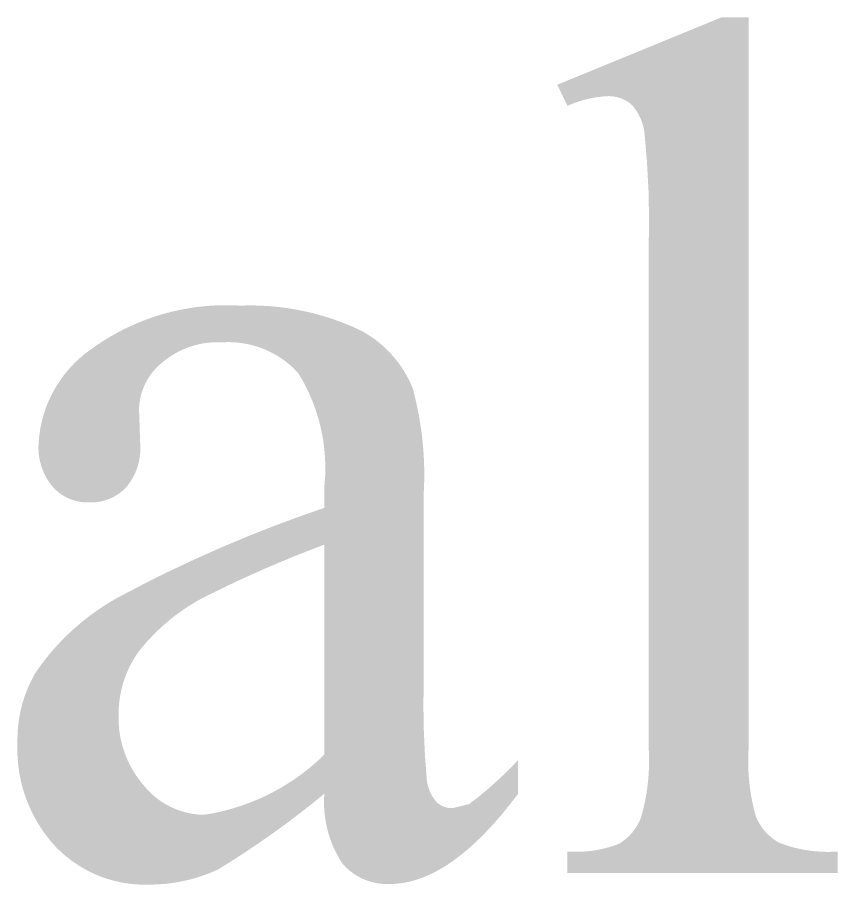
# Model space of a CAD drawing. Header units: millimetres. Extents: x 1235 to 1439, y 1033 to 1126.
# Drawn here: x 1341.462 to 1344.84, y 1052.929 to 1056.5 of the extents above; entities that cross this region are included whole.
import ezdxf

# ---------------------------------------------------------------- set-up
doc = ezdxf.new("R2010")
doc.units = ezdxf.units.MM
doc.layers.add('默认', color=18, linetype='Continuous', true_color=0x000000)

msp = doc.modelspace()

# ---------------------------------------------------------------- hatches: boundary and pattern name
at = {"layer": '默认'}
msp.add_hatch(color=256, dxfattribs=at).paths.add_polyline_path([(1344.4729, 1056.4996), (1344.4729, 1053.489), (1344.4719, 1053.4712), (1344.4713, 1053.4534), (1344.4712, 1053.4356), (1344.4714, 1053.4178), (1344.472, 1053.3999), (1344.4729, 1053.3821), (1344.4743, 1053.3642), (1344.4761, 1053.3464), (1344.4782, 1053.3286), (1344.4807, 1053.3109), (1344.4836, 1053.2933), (1344.4869, 1053.2757), (1344.4906, 1053.2583), (1344.4946, 1053.2409), (1344.4991, 1053.2236), (1344.5038, 1053.2065), (1344.5056, 1053.2025), (1344.5075, 1053.1984), (1344.5095, 1053.1944), (1344.5116, 1053.1904), (1344.5137, 1053.1865), (1344.5159, 1053.1825), (1344.5183, 1053.1787), (1344.5207, 1053.1748), (1344.5232, 1053.171), (1344.5257, 1053.1673), (1344.5284, 1053.1636), (1344.5311, 1053.1599), (1344.5339, 1053.1564), (1344.5368, 1053.1528), (1344.5397, 1053.1493), (1344.5428, 1053.1459), (1344.5459, 1053.1426), (1344.549, 1053.1393), (1344.5523, 1053.1361), (1344.5556, 1053.1329), (1344.5589, 1053.1299), (1344.5623, 1053.1269), (1344.5658, 1053.1239), (1344.5693, 1053.1211), (1344.5729, 1053.1183), (1344.5766, 1053.1156), (1344.5802, 1053.113), (1344.584, 1053.1105), (1344.5877, 1053.108), (1344.5915, 1053.1057), (1344.5954, 1053.1034), (1344.5992, 1053.1012), (1344.6135, 1053.0959), (1344.6279, 1053.0909), (1344.6425, 1053.0864), (1344.6572, 1053.0822), (1344.6721, 1053.0785), (1344.6871, 1053.0752), (1344.7022, 1053.0722), (1344.7174, 1053.0698), (1344.7326, 1053.0677), (1344.7479, 1053.0661), (1344.7632, 1053.0649), (1344.7785, 1053.0641), (1344.7939, 1053.0638), (1344.8092, 1053.0638), (1344.8244, 1053.0643), (1344.8396, 1053.0653), (1344.8396, 1052.9761), (1343.727, 1052.9761), (1343.727, 1053.0653), (1343.7405, 1053.0644), (1343.754, 1053.064), (1343.7676, 1053.0639), (1343.7811, 1053.0642), (1343.7947, 1053.0649), (1343.8083, 1053.066), (1343.8219, 1053.0674), (1343.8354, 1053.0693), (1343.8488, 1053.0715), (1343.8622, 1053.0741), (1343.8755, 1053.0771), (1343.8887, 1053.0805), (1343.9018, 1053.0842), (1343.9147, 1053.0883), (1343.9275, 1053.0927), (1343.9401, 1053.0975), (1343.9438, 1053.0998), (1343.9475, 1053.1022), (1343.9511, 1053.1046), (1343.9547, 1053.1071), (1343.9582, 1053.1098), (1343.9617, 1053.1124), (1343.9652, 1053.1152), (1343.9685, 1053.1181), (1343.9719, 1053.121), (1343.9752, 1053.124), (1343.9784, 1053.127), (1343.9816, 1053.1302), (1343.9847, 1053.1334), (1343.9877, 1053.1366), (1343.9907, 1053.14), (1343.9936, 1053.1434), (1343.9964, 1053.1468), (1343.9992, 1053.1503), (1344.0018, 1053.1539), (1344.0044, 1053.1575), (1344.007, 1053.1612), (1344.0094, 1053.1649), (1344.0118, 1053.1686), (1344.0141, 1053.1724), (1344.0163, 1053.1763), (1344.0184, 1053.1801), (1344.0204, 1053.1841), (1344.0224, 1053.188), (1344.0242, 1053.192), (1344.026, 1053.196), (1344.0277, 1053.2), (1344.0293, 1053.204), (1344.0342, 1053.2213), (1344.0387, 1053.2387), (1344.0428, 1053.2562), (1344.0466, 1053.2738), (1344.05, 1053.2915), (1344.053, 1053.3093), (1344.0556, 1053.3272), (1344.0578, 1053.3451), (1344.0597, 1053.3631), (1344.0611, 1053.3811), (1344.0621, 1053.3991), (1344.0628, 1053.4171), (1344.0631, 1053.4351), (1344.0629, 1053.4531), (1344.0624, 1053.4711), (1344.0615, 1053.489), (1344.0615, 1055.5506), (1344.063, 1055.6687), (1344.0607, 1055.7869), (1344.0544, 1055.9049), (1344.0442, 1056.0226), (1344.0437, 1056.0267), (1344.0431, 1056.0309), (1344.0425, 1056.035), (1344.0417, 1056.0391), (1344.0409, 1056.0432), (1344.04, 1056.0473), (1344.039, 1056.0514), (1344.0379, 1056.0555), (1344.0367, 1056.0595), (1344.0355, 1056.0636), (1344.0341, 1056.0676), (1344.0327, 1056.0716), (1344.0312, 1056.0756), (1344.0296, 1056.0795), (1344.0279, 1056.0834), (1344.0262, 1056.0873), (1344.0244, 1056.0911), (1344.0225, 1056.0949), (1344.0205, 1056.0987), (1344.0184, 1056.1024), (1344.0163, 1056.1061), (1344.0141, 1056.1097), (1344.0118, 1056.1133), (1344.0095, 1056.1168), (1344.007, 1056.1202), (1344.0046, 1056.1236), (1344.002, 1056.127), (1343.9994, 1056.1303), (1343.9968, 1056.1335), (1343.994, 1056.1367), (1343.9913, 1056.1398), (1343.9884, 1056.1428), (1343.9859, 1056.1448), (1343.9833, 1056.1467), (1343.9807, 1056.1486), (1343.978, 1056.1505), (1343.9752, 1056.1522), (1343.9724, 1056.154), (1343.9696, 1056.1556), (1343.9667, 1056.1572), (1343.9638, 1056.1588), (1343.9608, 1056.1603), (1343.9579, 1056.1617), (1343.9548, 1056.163), (1343.9518, 1056.1643), (1343.9487, 1056.1655), (1343.9455, 1056.1667), (1343.9424, 1056.1678), (1343.9392, 1056.1688), (1343.936, 1056.1697), (1343.9328, 1056.1706), (1343.9296, 1056.1713), (1343.9264, 1056.172), (1343.9231, 1056.1727), (1343.9199, 1056.1732), (1343.9166, 1056.1737), (1343.9133, 1056.1742), (1343.9101, 1056.1745), (1343.9068, 1056.1748), (1343.9035, 1056.175), (1343.9003, 1056.1751), (1343.897, 1056.1751), (1343.8938, 1056.1751), (1343.8906, 1056.175), (1343.88, 1056.1743), (1343.8695, 1056.1734), (1343.859, 1056.1722), (1343.8486, 1056.1708), (1343.8381, 1056.1691), (1343.8277, 1056.1672), (1343.8173, 1056.1651), (1343.807, 1056.1627), (1343.7967, 1056.1601), (1343.7865, 1056.1572), (1343.7763, 1056.1541), (1343.7663, 1056.1508), (1343.7563, 1056.1473), (1343.7464, 1056.1435), (1343.7367, 1056.1396), (1343.727, 1056.1354), (1343.6849, 1056.2221), (1344.3613, 1056.4996)], flags=0)
h = msp.add_hatch(color=256, dxfattribs=at)
h.paths.add_polyline_path([(1341.9677, 1054.7403), (1341.968, 1054.7345), (1341.9682, 1054.7287), (1341.9682, 1054.7228), (1341.9681, 1054.717), (1341.9679, 1054.7111), (1341.9675, 1054.7052), (1341.967, 1054.6993), (1341.9663, 1054.6934), (1341.9655, 1054.6875), (1341.9645, 1054.6816), (1341.9634, 1054.6757), (1341.9622, 1054.6698), (1341.9608, 1054.664), (1341.9592, 1054.6582), (1341.9575, 1054.6524), (1341.9557, 1054.6467), (1341.9538, 1054.641), (1341.9517, 1054.6354), (1341.9494, 1054.6298), (1341.9471, 1054.6243), (1341.9446, 1054.6188), (1341.942, 1054.6135), (1341.9392, 1054.6082), (1341.9364, 1054.6029), (1341.9334, 1054.5978), (1341.9303, 1054.5927), (1341.9271, 1054.5878), (1341.9237, 1054.5829), (1341.9203, 1054.5781), (1341.9168, 1054.5734), (1341.9132, 1054.5689), (1341.9095, 1054.5644), (1341.9059, 1054.5607), (1341.9022, 1054.5571), (1341.8984, 1054.5536), (1341.8944, 1054.5501), (1341.8904, 1054.5467), (1341.8862, 1054.5435), (1341.882, 1054.5403), (1341.8777, 1054.5373), (1341.8732, 1054.5343), (1341.8687, 1054.5315), (1341.8641, 1054.5287), (1341.8594, 1054.5261), (1341.8547, 1054.5237), (1341.8498, 1054.5213), (1341.8449, 1054.5191), (1341.84, 1054.517), (1341.835, 1054.515), (1341.8299, 1054.5132), (1341.8248, 1054.5115), (1341.8197, 1054.51), (1341.8145, 1054.5086), (1341.8093, 1054.5073), (1341.8041, 1054.5062), (1341.7988, 1054.5052), (1341.7936, 1054.5044), (1341.7883, 1054.5037), (1341.7831, 1054.5031), (1341.7779, 1054.5027), (1341.7726, 1054.5024), (1341.7674, 1054.5023), (1341.7623, 1054.5023), (1341.7571, 1054.5024), (1341.752, 1054.5024), (1341.7468, 1054.5024), (1341.7417, 1054.5026), (1341.7365, 1054.5029), (1341.7313, 1054.5034), (1341.7261, 1054.504), (1341.7209, 1054.5047), (1341.7157, 1054.5056), (1341.7105, 1054.5067), (1341.7053, 1054.5079), (1341.7002, 1054.5092), (1341.6951, 1054.5107), (1341.69, 1054.5123), (1341.6849, 1054.5141), (1341.6799, 1054.516), (1341.675, 1054.518), (1341.6701, 1054.5202), (1341.6653, 1054.5225), (1341.6605, 1054.525), (1341.6559, 1054.5275), (1341.6513, 1054.5302), (1341.6468, 1054.5331), (1341.6423, 1054.536), (1341.638, 1054.539), (1341.6338, 1054.5422), (1341.6296, 1054.5454), (1341.6256, 1054.5488), (1341.6217, 1054.5522), (1341.6179, 1054.5558), (1341.6142, 1054.5594), (1341.6106, 1054.5631), (1341.6072, 1054.5669), (1341.6035, 1054.5714), (1341.5999, 1054.576), (1341.5965, 1054.5807), (1341.5931, 1054.5855), (1341.5898, 1054.5904), (1341.5866, 1054.5953), (1341.5836, 1054.6004), (1341.5806, 1054.6056), (1341.5778, 1054.6108), (1341.575, 1054.6161), (1341.5724, 1054.6215), (1341.57, 1054.6269), (1341.5676, 1054.6324), (1341.5654, 1054.638), (1341.5633, 1054.6436), (1341.5614, 1054.6493), (1341.5595, 1054.655), (1341.5579, 1054.6608), (1341.5563, 1054.6666), (1341.5549, 1054.6724), (1341.5537, 1054.6782), (1341.5525, 1054.6841), (1341.5515, 1054.69), (1341.5507, 1054.6959), (1341.55, 1054.7018), (1341.5494, 1054.7077), (1341.549, 1054.7136), (1341.5487, 1054.7195), (1341.5486, 1054.7253), (1341.5486, 1054.7312), (1341.5487, 1054.737), (1341.549, 1054.7428), (1341.5499, 1054.7568), (1341.5512, 1054.7709), (1341.5529, 1054.785), (1341.555, 1054.7991), (1341.5575, 1054.8133), (1341.5604, 1054.8274), (1341.5638, 1054.8415), (1341.5675, 1054.8555), (1341.5717, 1054.8695), (1341.5763, 1054.8834), (1341.5813, 1054.8972), (1341.5867, 1054.9109), (1341.5926, 1054.9244), (1341.5988, 1054.9378), (1341.6054, 1054.951), (1341.6124, 1054.964), (1341.6198, 1054.9767), (1341.6275, 1054.9893), (1341.6356, 1055.0016), (1341.644, 1055.0137), (1341.6528, 1055.0255), (1341.6619, 1055.037), (1341.6713, 1055.0482), (1341.6809, 1055.0592), (1341.6909, 1055.0697), (1341.7011, 1055.08), (1341.7116, 1055.0899), (1341.7223, 1055.0995), (1341.7332, 1055.1088), (1341.7443, 1055.1176), (1341.7556, 1055.1262), (1341.767, 1055.1343), (1341.7833, 1055.1459), (1341.7998, 1055.1571), (1341.8167, 1055.1681), (1341.8338, 1055.1787), (1341.8512, 1055.189), (1341.8689, 1055.1989), (1341.8868, 1055.2084), (1341.905, 1055.2176), (1341.9234, 1055.2264), (1341.942, 1055.2349), (1341.9608, 1055.2429), (1341.9798, 1055.2505), (1341.999, 1055.2577), (1342.0183, 1055.2645), (1342.0378, 1055.2709), (1342.0575, 1055.2769), (1342.0772, 1055.2824), (1342.0971, 1055.2875), (1342.1171, 1055.2922), (1342.1372, 1055.2964), (1342.1573, 1055.3002), (1342.1775, 1055.3035), (1342.1977, 1055.3064), (1342.2179, 1055.3089), (1342.2382, 1055.3109), (1342.2584, 1055.3124), (1342.2787, 1055.3136), (1342.2989, 1055.3142), (1342.319, 1055.3145), (1342.3391, 1055.3143), (1342.3591, 1055.3137), (1342.379, 1055.3127), (1342.4107, 1055.3135), (1342.4425, 1055.3133), (1342.4743, 1055.3121), (1342.5062, 1055.31), (1342.538, 1055.3069), (1342.5698, 1055.3028), (1342.6015, 1055.2978), (1342.633, 1055.2919), (1342.6643, 1055.285), (1342.6954, 1055.2771), (1342.7262, 1055.2683), (1342.7567, 1055.2586), (1342.7868, 1055.248), (1342.8165, 1055.2366), (1342.8458, 1055.2243), (1342.8746, 1055.2111), (1342.8835, 1055.2063), (1342.8923, 1055.2013), (1342.901, 1055.196), (1342.9097, 1055.1906), (1342.9182, 1055.1849), (1342.9267, 1055.1791), (1342.935, 1055.173), (1342.9432, 1055.1668), (1342.9513, 1055.1603), (1342.9592, 1055.1537), (1342.967, 1055.1469), (1342.9747, 1055.1399), (1342.9822, 1055.1327), (1342.9896, 1055.1253), (1342.9968, 1055.1178), (1343.0038, 1055.1102), (1343.0107, 1055.1023), (1343.0174, 1055.0944), (1343.0239, 1055.0862), (1343.0302, 1055.078), (1343.0363, 1055.0696), (1343.0423, 1055.0611), (1343.048, 1055.0525), (1343.0535, 1055.0437), (1343.0588, 1055.0349), (1343.064, 1055.026), (1343.0689, 1055.0169), (1343.0736, 1055.0078), (1343.078, 1054.9987), (1343.0823, 1054.9894), (1343.0864, 1054.9801), (1343.0902, 1054.9708), (1343.0971, 1054.9442), (1343.1035, 1054.9175), (1343.1093, 1054.8906), (1343.1146, 1054.8636), (1343.1193, 1054.8365), (1343.1235, 1054.8093), (1343.1272, 1054.7819), (1343.1303, 1054.7545), (1343.1328, 1054.7271), (1343.1348, 1054.6996), (1343.1362, 1054.672), (1343.137, 1054.6445), (1343.1373, 1054.617), (1343.137, 1054.5895), (1343.1362, 1054.562), (1343.1348, 1054.5347), (1343.1348, 1053.764), (1343.1337, 1053.6645), (1343.1354, 1053.565), (1343.1399, 1053.4656), (1343.1472, 1053.3663), (1343.1475, 1053.363), (1343.1478, 1053.3597), (1343.1482, 1053.3564), (1343.1487, 1053.3531), (1343.1492, 1053.3498), (1343.1498, 1053.3465), (1343.1505, 1053.3432), (1343.1513, 1053.3399), (1343.1521, 1053.3366), (1343.153, 1053.3333), (1343.1539, 1053.3301), (1343.1549, 1053.3268), (1343.156, 1053.3236), (1343.1572, 1053.3204), (1343.1584, 1053.3172), (1343.1597, 1053.3141), (1343.161, 1053.3109), (1343.1624, 1053.3078), (1343.1639, 1053.3048), (1343.1654, 1053.3017), (1343.167, 1053.2987), (1343.1686, 1053.2958), (1343.1703, 1053.2929), (1343.1721, 1053.29), (1343.1739, 1053.2871), (1343.1758, 1053.2843), (1343.1777, 1053.2816), (1343.1797, 1053.2788), (1343.1817, 1053.2762), (1343.1838, 1053.2736), (1343.1859, 1053.271), (1343.1881, 1053.2685), (1343.1897, 1053.267), (1343.1914, 1053.2656), (1343.1932, 1053.2642), (1343.1949, 1053.2629), (1343.1967, 1053.2616), (1343.1986, 1053.2603), (1343.2004, 1053.2591), (1343.2023, 1053.2579), (1343.2043, 1053.2567), (1343.2062, 1053.2556), (1343.2082, 1053.2545), (1343.2103, 1053.2535), (1343.2123, 1053.2526), (1343.2144, 1053.2516), (1343.2165, 1053.2508), (1343.2186, 1053.2499), (1343.2207, 1053.2492), (1343.2229, 1053.2484), (1343.225, 1053.2478), (1343.2272, 1053.2471), (1343.2294, 1053.2466), (1343.2316, 1053.246), (1343.2338, 1053.2456), (1343.236, 1053.2452), (1343.2382, 1053.2448), (1343.2405, 1053.2445), (1343.2427, 1053.2442), (1343.2449, 1053.244), (1343.2471, 1053.2439), (1343.2493, 1053.2437), (1343.2515, 1053.2437), (1343.2537, 1053.2437), (1343.3231, 1053.261), (1343.3499, 1053.2817), (1343.3762, 1053.3029), (1343.402, 1053.3247), (1343.4274, 1053.3471), (1343.4523, 1053.37), (1343.4767, 1053.3935), (1343.5005, 1053.4174), (1343.5238, 1053.4419), (1343.5238, 1053.3032), (1343.4892, 1053.2581), (1343.4548, 1053.216), (1343.4206, 1053.1768), (1343.4036, 1053.1583), (1343.3866, 1053.1405), (1343.3697, 1053.1235), (1343.3528, 1053.1072), (1343.336, 1053.0915), (1343.3192, 1053.0767), (1343.3024, 1053.0625), (1343.2857, 1053.0491), (1343.2691, 1053.0364), (1343.2525, 1053.0244), (1343.236, 1053.0131), (1343.2195, 1053.0026), (1343.203, 1052.9928), (1343.1866, 1052.9837), (1343.1702, 1052.9754), (1343.1621, 1052.9715), (1343.1539, 1052.9678), (1343.1458, 1052.9642), (1343.1377, 1052.9609), (1343.1296, 1052.9577), (1343.1215, 1052.9547), (1343.1134, 1052.9519), (1343.1053, 1052.9493), (1343.0973, 1052.9468), (1343.0892, 1052.9445), (1343.0812, 1052.9425), (1343.0731, 1052.9405), (1343.0651, 1052.9388), (1343.0571, 1052.9373), (1343.0491, 1052.9359), (1343.0412, 1052.9347), (1343.0332, 1052.9337), (1343.0252, 1052.9329), (1343.0173, 1052.9323), (1343.0094, 1052.9318), (1343.0015, 1052.9316), (1342.987, 1052.9313), (1342.9803, 1052.9313), (1342.9736, 1052.9315), (1342.9669, 1052.9318), (1342.9602, 1052.9324), (1342.9534, 1052.9332), (1342.9467, 1052.9341), (1342.94, 1052.9352), (1342.9332, 1052.9366), (1342.9265, 1052.9381), (1342.9199, 1052.9398), (1342.9132, 1052.9418), (1342.9066, 1052.9439), (1342.9001, 1052.9462), (1342.8936, 1052.9487), (1342.8872, 1052.9513), (1342.8809, 1052.9542), (1342.8747, 1052.9572), (1342.8685, 1052.9605), (1342.8625, 1052.9639), (1342.8566, 1052.9674), (1342.8508, 1052.9711), (1342.8451, 1052.975), (1342.8395, 1052.979), (1342.8341, 1052.9832), (1342.8288, 1052.9875), (1342.8237, 1052.9919), (1342.8187, 1052.9964), (1342.8139, 1053.0011), (1342.8092, 1053.0059), (1342.8046, 1053.0108), (1342.8003, 1053.0157), (1342.7952, 1053.0235), (1342.7903, 1053.0314), (1342.7856, 1053.0395), (1342.781, 1053.0477), (1342.7765, 1053.0559), (1342.7722, 1053.0643), (1342.7681, 1053.0728), (1342.7641, 1053.0814), (1342.7604, 1053.0901), (1342.7568, 1053.0989), (1342.7533, 1053.1078), (1342.7501, 1053.1167), (1342.747, 1053.1258), (1342.7442, 1053.1348), (1342.7415, 1053.144), (1342.739, 1053.1532), (1342.7367, 1053.1625), (1342.7346, 1053.1718), (1342.7327, 1053.1811), (1342.731, 1053.1905), (1342.7295, 1053.1999), (1342.7282, 1053.2093), (1342.7271, 1053.2187), (1342.7262, 1053.2282), (1342.7255, 1053.2376), (1342.725, 1053.247), (1342.7246, 1053.2564), (1342.7245, 1053.2658), (1342.7246, 1053.2752), (1342.7249, 1053.2846), (1342.7253, 1053.2939), (1342.7259, 1053.3032), (1342.6737, 1053.2607), (1342.6206, 1053.2193), (1342.5668, 1053.1787), (1342.5123, 1053.1391), (1342.457, 1053.1006), (1342.4011, 1053.063), (1342.3446, 1053.0264), (1342.2874, 1052.9909), (1342.2707, 1052.9835), (1342.2538, 1052.9765), (1342.2367, 1052.97), (1342.2193, 1052.9639), (1342.2018, 1052.9582), (1342.1841, 1052.9531), (1342.1663, 1052.9484), (1342.1483, 1052.9443), (1342.1302, 1052.9406), (1342.1121, 1052.9374), (1342.0938, 1052.9348), (1342.0756, 1052.9326), (1342.0573, 1052.931), (1342.0389, 1052.9298), (1342.0207, 1052.9291), (1342.0024, 1052.929), (1341.9893, 1052.9288), (1341.976, 1052.9289), (1341.9627, 1052.9293), (1341.9494, 1052.9302), (1341.9361, 1052.9313), (1341.9227, 1052.9328), (1341.9093, 1052.9347), (1341.8959, 1052.937), (1341.8826, 1052.9396), (1341.8693, 1052.9425), (1341.8561, 1052.9459), (1341.8429, 1052.9495), (1341.8298, 1052.9536), (1341.8168, 1052.958), (1341.8039, 1052.9627), (1341.7912, 1052.9678), (1341.7786, 1052.9733), (1341.7661, 1052.979), (1341.7539, 1052.9851), (1341.7418, 1052.9915), (1341.7298, 1052.9983), (1341.7181, 1053.0053), (1341.7067, 1053.0126), (1341.6954, 1053.0203), (1341.6844, 1053.0281), (1341.6736, 1053.0363), (1341.6631, 1053.0447), (1341.6528, 1053.0533), (1341.6429, 1053.0622), (1341.6332, 1053.0713), (1341.6237, 1053.0806), (1341.6146, 1053.0901), (1341.6053, 1053.1006), (1341.5962, 1053.1115), (1341.5873, 1053.1226), (1341.5786, 1053.1339), (1341.5702, 1053.1455), (1341.562, 1053.1573), (1341.5541, 1053.1694), (1341.5465, 1053.1817), (1341.5392, 1053.1942), (1341.5321, 1053.2069), (1341.5254, 1053.2198), (1341.519, 1053.2329), (1341.5129, 1053.2462), (1341.5071, 1053.2596), (1341.5016, 1053.2731), (1341.4965, 1053.2868), (1341.4917, 1053.3007), (1341.4873, 1053.3146), (1341.4832, 1053.3286), (1341.4795, 1053.3427), (1341.4761, 1053.3569), (1341.4731, 1053.3711), (1341.4704, 1053.3854), (1341.4681, 1053.3997), (1341.4661, 1053.4141), (1341.4645, 1053.4284), (1341.4633, 1053.4427), (1341.4624, 1053.457), (1341.4618, 1053.4713), (1341.4616, 1053.4855), (1341.4618, 1053.4997), (1341.4622, 1053.5138), (1341.4621, 1053.5324), (1341.4626, 1053.551), (1341.4637, 1053.5698), (1341.4655, 1053.5885), (1341.4666, 1053.5978), (1341.468, 1053.6072), (1341.4694, 1053.6165), (1341.4711, 1053.6258), (1341.4729, 1053.6351), (1341.4748, 1053.6443), (1341.477, 1053.6535), (1341.4792, 1053.6627), (1341.4817, 1053.6718), (1341.4843, 1053.6809), (1341.4871, 1053.69), (1341.49, 1053.699), (1341.4931, 1053.7079), (1341.4963, 1053.7168), (1341.4997, 1053.7256), (1341.5032, 1053.7343), (1341.5107, 1053.7515), (1341.5188, 1053.7685), (1341.5274, 1053.785), (1341.5366, 1053.8012), (1341.5536, 1053.8256), (1341.5714, 1053.8495), (1341.59, 1053.8729), (1341.6094, 1053.8958), (1341.6294, 1053.9181), (1341.6502, 1053.9398), (1341.6716, 1053.9609), (1341.6937, 1053.9814), (1341.7164, 1054.0012), (1341.7397, 1054.0202), (1341.7635, 1054.0386), (1341.7879, 1054.0561), (1341.8127, 1054.0729), (1341.838, 1054.0889), (1341.8636, 1054.104), (1341.8897, 1054.1184), (1341.9907, 1054.1711), (1342.0928, 1054.2217), (1342.1961, 1054.2702), (1342.3003, 1054.3166), (1342.4055, 1054.3608), (1342.5115, 1054.4028), (1342.6184, 1054.4426), (1342.7259, 1054.4801), (1342.7259, 1054.5693), (1342.7273, 1054.5843), (1342.7284, 1054.5992), (1342.7292, 1054.6143), (1342.7296, 1054.6294), (1342.7298, 1054.6445), (1342.7296, 1054.6597), (1342.7291, 1054.6749), (1342.7284, 1054.6901), (1342.7273, 1054.7053), (1342.7258, 1054.7205), (1342.7241, 1054.7357), (1342.7221, 1054.7509), (1342.7197, 1054.7661), (1342.717, 1054.7812), (1342.714, 1054.7962), (1342.7107, 1054.8112), (1342.7071, 1054.8261), (1342.7032, 1054.841), (1342.6989, 1054.8557), (1342.6944, 1054.8704), (1342.6896, 1054.8849), (1342.6845, 1054.8993), (1342.6791, 1054.9136), (1342.6734, 1054.9278), (1342.6674, 1054.9418), (1342.6611, 1054.9557), (1342.6546, 1054.9694), (1342.6478, 1054.9829), (1342.6408, 1054.9962), (1342.6335, 1055.0094), (1342.6259, 1055.0224), (1342.6182, 1055.0352), (1342.6109, 1055.0429), (1342.6034, 1055.0505), (1342.5957, 1055.0579), (1342.5877, 1055.0652), (1342.5795, 1055.0722), (1342.5711, 1055.079), (1342.5624, 1055.0857), (1342.5535, 1055.0921), (1342.5444, 1055.0982), (1342.5351, 1055.1042), (1342.5257, 1055.1098), (1342.516, 1055.1153), (1342.5062, 1055.1204), (1342.4962, 1055.1253), (1342.4861, 1055.1299), (1342.4759, 1055.1342), (1342.4655, 1055.1382), (1342.455, 1055.1419), (1342.4445, 1055.1453), (1342.4338, 1055.1484), (1342.4231, 1055.1512), (1342.4124, 1055.1537), (1342.4016, 1055.1558), (1342.3907, 1055.1577), (1342.3799, 1055.1592), (1342.3691, 1055.1605), (1342.3582, 1055.1614), (1342.3474, 1055.162), (1342.3367, 1055.1624), (1342.3259, 1055.1624), (1342.3153, 1055.1621), (1342.3047, 1055.1616), (1342.2965, 1055.1619), (1342.2883, 1055.1621), (1342.28, 1055.162), (1342.2717, 1055.1618), (1342.2634, 1055.1613), (1342.2551, 1055.1607), (1342.2468, 1055.1599), (1342.2384, 1055.1588), (1342.2301, 1055.1576), (1342.2218, 1055.1562), (1342.2135, 1055.1545), (1342.2053, 1055.1527), (1342.1971, 1055.1506), (1342.1889, 1055.1484), (1342.1808, 1055.146), (1342.1727, 1055.1433), (1342.1647, 1055.1405), (1342.1568, 1055.1375), (1342.1489, 1055.1343), (1342.1412, 1055.1309), (1342.1335, 1055.1273), (1342.1259, 1055.1236), (1342.1185, 1055.1196), (1342.1111, 1055.1155), (1342.1039, 1055.1113), (1342.0968, 1055.1069), (1342.0898, 1055.1023), (1342.0829, 1055.0976), (1342.0762, 1055.0927), (1342.0696, 1055.0877), (1342.0632, 1055.0826), (1342.0569, 1055.0773), (1342.0517, 1055.073), (1342.0466, 1055.0685), (1342.0416, 1055.0639), (1342.0367, 1055.0591), (1342.032, 1055.0542), (1342.0273, 1055.0491), (1342.0227, 1055.0439), (1342.0183, 1055.0385), (1342.014, 1055.033), (1342.0099, 1055.0274), (1342.0059, 1055.0216), (1342.0021, 1055.0157), (1341.9984, 1055.0098), (1341.9949, 1055.0036), (1341.9915, 1054.9974), (1341.9883, 1054.9912), (1341.9853, 1054.9848), (1341.9825, 1054.9783), (1341.9799, 1054.9718), (1341.9774, 1054.9652), (1341.9752, 1054.9585), (1341.9731, 1054.9518), (1341.9712, 1054.9451), (1341.9695, 1054.9383), (1341.968, 1054.9316), (1341.9667, 1054.9248), (1341.9656, 1054.9179), (1341.9646, 1054.9111), (1341.9639, 1054.9043), (1341.9633, 1054.8975), (1341.963, 1054.8908), (1341.9628, 1054.884)], flags=0)
h.paths.add_polyline_path([(1342.7259, 1054.329), (1342.6031, 1054.2813), (1342.4815, 1054.2302), (1342.3614, 1054.1759), (1342.2428, 1054.1184), (1342.2227, 1054.108), (1342.2029, 1054.097), (1342.1833, 1054.0854), (1342.1641, 1054.0734), (1342.1451, 1054.0607), (1342.1265, 1054.0476), (1342.1082, 1054.0339), (1342.0903, 1054.0197), (1342.0728, 1054.0051), (1342.0557, 1053.9899), (1342.039, 1053.9744), (1342.0228, 1053.9584), (1342.0071, 1053.9419), (1341.9918, 1053.9251), (1341.977, 1053.9079), (1341.9628, 1053.8904), (1341.9578, 1053.8834), (1341.953, 1053.8764), (1341.9482, 1053.8692), (1341.9436, 1053.8618), (1341.9392, 1053.8544), (1341.9349, 1053.8469), (1341.9307, 1053.8393), (1341.9267, 1053.8316), (1341.9228, 1053.8238), (1341.9191, 1053.8159), (1341.9155, 1053.8079), (1341.912, 1053.7999), (1341.9088, 1053.7918), (1341.9057, 1053.7836), (1341.9027, 1053.7753), (1341.8999, 1053.767), (1341.8973, 1053.7587), (1341.8949, 1053.7503), (1341.8926, 1053.7418), (1341.8905, 1053.7333), (1341.8885, 1053.7248), (1341.8868, 1053.7162), (1341.8852, 1053.7076), (1341.8838, 1053.699), (1341.8825, 1053.6904), (1341.8814, 1053.6818), (1341.8805, 1053.6732), (1341.8798, 1053.6646), (1341.8792, 1053.656), (1341.8788, 1053.6474), (1341.8786, 1053.6388), (1341.8783, 1053.6105), (1341.8785, 1053.6006), (1341.879, 1053.5906), (1341.8797, 1053.5806), (1341.8807, 1053.5706), (1341.8819, 1053.5606), (1341.8833, 1053.5506), (1341.8849, 1053.5407), (1341.8869, 1053.5307), (1341.889, 1053.5208), (1341.8914, 1053.5109), (1341.894, 1053.5011), (1341.8969, 1053.4913), (1341.9, 1053.4816), (1341.9033, 1053.4719), (1341.9069, 1053.4624), (1341.9107, 1053.4529), (1341.9147, 1053.4436), (1341.919, 1053.4343), (1341.9234, 1053.4252), (1341.9281, 1053.4162), (1341.9329, 1053.4073), (1341.938, 1053.3985), (1341.9433, 1053.3899), (1341.9487, 1053.3814), (1341.9544, 1053.3731), (1341.9602, 1053.365), (1341.9662, 1053.357), (1341.9723, 1053.3492), (1341.9786, 1053.3416), (1341.9906, 1053.3276), (1341.9963, 1053.3212), (1342.0022, 1053.3149), (1342.0083, 1053.3088), (1342.0146, 1053.3028), (1342.021, 1053.2969), (1342.0277, 1053.2912), (1342.0345, 1053.2857), (1342.0415, 1053.2803), (1342.0487, 1053.2751), (1342.056, 1053.2701), (1342.0635, 1053.2653), (1342.0711, 1053.2607), (1342.0789, 1053.2563), (1342.0867, 1053.2521), (1342.0947, 1053.2482), (1342.1028, 1053.2444), (1342.111, 1053.2409), (1342.1193, 1053.2376), (1342.1276, 1053.2346), (1342.1361, 1053.2317), (1342.1445, 1053.2292), (1342.1531, 1053.2268), (1342.1616, 1053.2247), (1342.1702, 1053.2228), (1342.1788, 1053.2212), (1342.1875, 1053.2198), (1342.1961, 1053.2187), (1342.2047, 1053.2178), (1342.2133, 1053.2171), (1342.2219, 1053.2166), (1342.2304, 1053.2164), (1342.2475, 1053.2192), (1342.2646, 1053.2223), (1342.2817, 1053.2257), (1342.2988, 1053.2295), (1342.3158, 1053.2336), (1342.3328, 1053.2381), (1342.3497, 1053.2429), (1342.3665, 1053.2481), (1342.3833, 1053.2535), (1342.4, 1053.2594), (1342.4166, 1053.2655), (1342.4331, 1053.272), (1342.4494, 1053.2788), (1342.4657, 1053.286), (1342.4818, 1053.2934), (1342.4977, 1053.3012), (1342.5135, 1053.3093), (1342.5291, 1053.3177), (1342.5446, 1053.3264), (1342.5599, 1053.3354), (1342.5749, 1053.3447), (1342.5898, 1053.3543), (1342.6045, 1053.3641), (1342.6189, 1053.3743), (1342.6332, 1053.3847), (1342.6472, 1053.3953), (1342.6609, 1053.4062), (1342.6744, 1053.4174), (1342.6877, 1053.4287), (1342.7007, 1053.4404), (1342.7135, 1053.4522), (1342.7259, 1053.4642)], flags=0)

doc.saveas('drawing.dxf')
